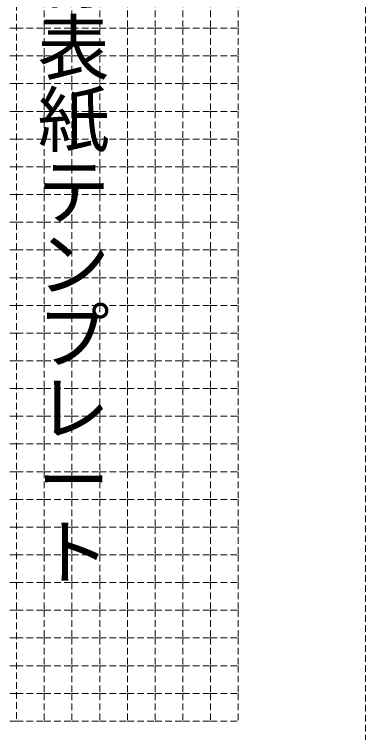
# Model space of a CAD drawing. Units: millimetres on the paper. Extents: x -148 to 387, y -210 to 210.
# Drawn here: x 71.7 to 135.1, y -131.9 to -2.3 of the extents above; entities that cross this region are included whole.
import ezdxf
from ezdxf.enums import TextEntityAlignment as Align

# ---------------------------------------------------------------- set-up
doc = ezdxf.new("R2010")
doc.units = ezdxf.units.MM
doc.linetypes.add('DASHED1', pattern=[1.8, 1.2, -0.6])
doc.layers.add('0-0', color=3, linetype='DASHED1', lineweight=9)
doc.styles.add('@ＭＳ ゴシック', font='')
doc.styles.get('@ＭＳ ゴシック').set_extended_font_data('@MS Gothic')

msp = doc.modelspace()

# ---------------------------------------------------------------- linework, layer by layer
at = {"layer": '0-0'}
for p, q in [((72.101, 75.185), (72.101, -129.815)), ((77.101, 0.185), (77.101, -4.815)), ((82.101, 0.185), (82.101, -4.815)), ((77.101, -4.815), (77.101, -9.815)), ((82.101, -4.815), (82.101, -9.815)), ((77.101, -9.815), (77.101, -14.815)), ((82.101, -9.815), (82.101, -14.815)), ((77.101, -14.815), (77.101, -19.815)), ((82.101, -14.815), (82.101, -19.815)), ((77.101, -19.815), (77.101, -24.815)), ((82.101, -19.815), (82.101, -24.815)), ((77.101, -24.815), (77.101, -29.815)), ((82.101, -24.815), (82.101, -29.815)), ((77.101, -29.815), (77.101, -34.815)), ((82.101, -29.815), (82.101, -34.815)), ((77.101, -34.815), (77.101, -39.815)), ((82.101, -34.815), (82.101, -39.815)), ((77.101, -39.815), (77.101, -44.815)), ((82.101, -39.815), (82.101, -44.815)), ((77.101, -44.815), (77.101, -49.815)), ((82.101, -44.815), (82.101, -49.815)), ((77.101, -49.815), (77.101, -54.815)), ((82.101, -49.815), (82.101, -54.815)), ((77.101, -54.815), (77.101, -59.815)), ((82.101, -54.815), (82.101, -59.815)), ((77.101, -59.815), (77.101, -64.815)), ((82.101, -59.815), (82.101, -64.815)), ((77.101, -64.815), (77.101, -69.815)), ((82.101, -64.815), (82.101, -69.815)), ((77.101, -69.815), (77.101, -74.815)), ((82.101, -69.815), (82.101, -74.815)), ((77.101, -74.815), (77.101, -79.815)), ((82.101, -74.815), (82.101, -79.815)), ((77.101, -79.815), (77.101, -84.815)), ((82.101, -79.815), (82.101, -84.815)), ((77.101, -84.815), (77.101, -89.815)), ((82.101, -84.815), (82.101, -89.815)), ((77.101, -89.815), (77.101, -94.815)), ((82.101, -89.815), (82.101, -94.815)), ((77.101, -94.815), (77.101, -99.815)), ((82.101, -94.815), (82.101, -99.815)), ((77.101, -99.815), (77.101, -104.815)), ((82.101, -99.815), (82.101, -104.815)), ((77.101, -104.815), (77.101, -109.815)), ((82.101, -104.815), (82.101, -109.815)), ((77.101, -109.815), (77.101, -114.815)), ((82.101, -109.815), (82.101, -114.815)), ((77.101, -114.815), (77.101, -119.815)), ((82.101, -114.815), (82.101, -119.815)), ((77.101, -119.815), (77.101, -124.815)), ((82.101, -119.815), (82.101, -124.815)), ((77.101, -124.815), (77.101, -129.815)), ((82.101, -124.815), (82.101, -129.815)), ((82.101, -129.815), (87.101, -129.815)), ((87.101, -129.815), (92.101, -129.815)), ((92.101, -129.815), (97.101, -129.815)), ((97.101, -129.815), (102.101, -129.815)), ((102.101, -129.815), (107.101, -129.815)), ((107.101, -129.815), (112.101, -129.815))]:
    msp.add_line(p, q, dxfattribs=at)
for points in [[(135.101, -151.5), (135.101, 151.5), (9.101, 151.5)], [(82.101, 0.185), (87.101, 0.185), (87.101, -4.815)], [(87.101, 0.185), (92.101, 0.185), (92.101, -4.815)], [(92.101, 0.185), (97.101, 0.185), (97.101, -4.815)], [(97.101, 0.185), (102.101, 0.185), (102.101, -4.815)], [(102.101, 0.185), (107.101, 0.185), (107.101, -4.815)], [(107.101, 0.185), (112.101, 0.185), (112.101, -4.815)], [(72.101, -4.815), (67.101, -4.815), (62.101, -4.815)], [(72.101, -4.815), (77.101, -4.815), (82.101, -4.815)], [(82.101, -4.815), (87.101, -4.815), (87.101, -9.815)], [(87.101, -4.815), (92.101, -4.815), (92.101, -9.815)], [(92.101, -4.815), (97.101, -4.815), (97.101, -9.815)], [(97.101, -4.815), (102.101, -4.815), (102.101, -9.815)], [(102.101, -4.815), (107.101, -4.815), (107.101, -9.815)], [(107.101, -4.815), (112.101, -4.815), (112.101, -9.815)], [(72.101, -9.815), (67.101, -9.815), (62.101, -9.815)], [(72.101, -9.815), (77.101, -9.815), (82.101, -9.815)], [(82.101, -9.815), (87.101, -9.815), (87.101, -14.815)], [(87.101, -9.815), (92.101, -9.815), (92.101, -14.815)], [(92.101, -9.815), (97.101, -9.815), (97.101, -14.815)], [(97.101, -9.815), (102.101, -9.815), (102.101, -14.815)], [(102.101, -9.815), (107.101, -9.815), (107.101, -14.815)], [(107.101, -9.815), (112.101, -9.815), (112.101, -14.815)], [(72.101, -14.815), (67.101, -14.815), (62.101, -14.815)], [(72.101, -14.815), (77.101, -14.815), (82.101, -14.815)], [(82.101, -14.815), (87.101, -14.815), (87.101, -19.815)], [(87.101, -14.815), (92.101, -14.815), (92.101, -19.815)], [(92.101, -14.815), (97.101, -14.815), (97.101, -19.815)], [(97.101, -14.815), (102.101, -14.815), (102.101, -19.815)], [(102.101, -14.815), (107.101, -14.815), (107.101, -19.815)], [(107.101, -14.815), (112.101, -14.815), (112.101, -19.815)], [(72.101, -19.815), (67.101, -19.815), (62.101, -19.815)], [(72.101, -19.815), (77.101, -19.815), (82.101, -19.815)], [(82.101, -19.815), (87.101, -19.815), (87.101, -24.815)], [(87.101, -19.815), (92.101, -19.815), (92.101, -24.815)], [(92.101, -19.815), (97.101, -19.815), (97.101, -24.815)], [(97.101, -19.815), (102.101, -19.815), (102.101, -24.815)], [(102.101, -19.815), (107.101, -19.815), (107.101, -24.815)], [(107.101, -19.815), (112.101, -19.815), (112.101, -24.815)], [(72.101, -24.815), (67.101, -24.815), (62.101, -24.815)], [(72.101, -24.815), (77.101, -24.815), (82.101, -24.815)], [(82.101, -24.815), (87.101, -24.815), (87.101, -29.815)], [(87.101, -24.815), (92.101, -24.815), (92.101, -29.815)], [(92.101, -24.815), (97.101, -24.815), (97.101, -29.815)], [(97.101, -24.815), (102.101, -24.815), (102.101, -29.815)], [(102.101, -24.815), (107.101, -24.815), (107.101, -29.815)], [(107.101, -24.815), (112.101, -24.815), (112.101, -29.815)], [(72.101, -29.815), (67.101, -29.815), (62.101, -29.815)], [(72.101, -29.815), (77.101, -29.815), (82.101, -29.815)], [(82.101, -29.815), (87.101, -29.815), (87.101, -34.815)], [(87.101, -29.815), (92.101, -29.815), (92.101, -34.815)], [(92.101, -29.815), (97.101, -29.815), (97.101, -34.815)], [(97.101, -29.815), (102.101, -29.815), (102.101, -34.815)], [(102.101, -29.815), (107.101, -29.815), (107.101, -34.815)], [(107.101, -29.815), (112.101, -29.815), (112.101, -34.815)], [(72.101, -34.815), (67.101, -34.815), (62.101, -34.815)], [(72.101, -34.815), (77.101, -34.815), (82.101, -34.815)], [(82.101, -34.815), (87.101, -34.815), (87.101, -39.815)], [(87.101, -34.815), (92.101, -34.815), (92.101, -39.815)], [(92.101, -34.815), (97.101, -34.815), (97.101, -39.815)], [(97.101, -34.815), (102.101, -34.815), (102.101, -39.815)], [(102.101, -34.815), (107.101, -34.815), (107.101, -39.815)], [(107.101, -34.815), (112.101, -34.815), (112.101, -39.815)], [(72.101, -39.815), (67.101, -39.815), (62.101, -39.815)], [(72.101, -39.815), (77.101, -39.815), (82.101, -39.815)], [(82.101, -39.815), (87.101, -39.815), (87.101, -44.815)], [(87.101, -39.815), (92.101, -39.815), (92.101, -44.815)], [(92.101, -39.815), (97.101, -39.815), (97.101, -44.815)], [(97.101, -39.815), (102.101, -39.815), (102.101, -44.815)], [(102.101, -39.815), (107.101, -39.815), (107.101, -44.815)], [(107.101, -39.815), (112.101, -39.815), (112.101, -44.815)], [(72.101, -44.815), (67.101, -44.815), (62.101, -44.815)], [(72.101, -44.815), (77.101, -44.815), (82.101, -44.815)], [(82.101, -44.815), (87.101, -44.815), (87.101, -49.815)], [(87.101, -44.815), (92.101, -44.815), (92.101, -49.815)], [(92.101, -44.815), (97.101, -44.815), (97.101, -49.815)], [(97.101, -44.815), (102.101, -44.815), (102.101, -49.815)], [(102.101, -44.815), (107.101, -44.815), (107.101, -49.815)], [(107.101, -44.815), (112.101, -44.815), (112.101, -49.815)], [(72.101, -49.815), (67.101, -49.815), (62.101, -49.815)], [(72.101, -49.815), (77.101, -49.815), (82.101, -49.815)], [(82.101, -49.815), (87.101, -49.815), (87.101, -54.815)], [(87.101, -49.815), (92.101, -49.815), (92.101, -54.815)], [(92.101, -49.815), (97.101, -49.815), (97.101, -54.815)], [(97.101, -49.815), (102.101, -49.815), (102.101, -54.815)], [(102.101, -49.815), (107.101, -49.815), (107.101, -54.815)], [(107.101, -49.815), (112.101, -49.815), (112.101, -54.815)], [(72.101, -54.815), (67.101, -54.815), (62.101, -54.815)], [(72.101, -54.815), (77.101, -54.815), (82.101, -54.815)], [(82.101, -54.815), (87.101, -54.815), (87.101, -59.815)], [(87.101, -54.815), (92.101, -54.815), (92.101, -59.815)], [(92.101, -54.815), (97.101, -54.815), (97.101, -59.815)], [(97.101, -54.815), (102.101, -54.815), (102.101, -59.815)], [(102.101, -54.815), (107.101, -54.815), (107.101, -59.815)], [(107.101, -54.815), (112.101, -54.815), (112.101, -59.815)], [(72.101, -59.815), (67.101, -59.815), (62.101, -59.815)], [(72.101, -59.815), (77.101, -59.815), (82.101, -59.815)], [(82.101, -59.815), (87.101, -59.815), (87.101, -64.815)], [(87.101, -59.815), (92.101, -59.815), (92.101, -64.815)], [(92.101, -59.815), (97.101, -59.815), (97.101, -64.815)], [(97.101, -59.815), (102.101, -59.815), (102.101, -64.815)], [(102.101, -59.815), (107.101, -59.815), (107.101, -64.815)], [(107.101, -59.815), (112.101, -59.815), (112.101, -64.815)], [(72.101, -64.815), (67.101, -64.815), (62.101, -64.815)], [(72.101, -64.815), (77.101, -64.815), (82.101, -64.815)], [(82.101, -64.815), (87.101, -64.815), (87.101, -69.815)], [(87.101, -64.815), (92.101, -64.815), (92.101, -69.815)], [(92.101, -64.815), (97.101, -64.815), (97.101, -69.815)], [(97.101, -64.815), (102.101, -64.815), (102.101, -69.815)], [(102.101, -64.815), (107.101, -64.815), (107.101, -69.815)], [(107.101, -64.815), (112.101, -64.815), (112.101, -69.815)], [(72.101, -69.815), (67.101, -69.815), (62.101, -69.815)], [(72.101, -69.815), (77.101, -69.815), (82.101, -69.815)], [(82.101, -69.815), (87.101, -69.815), (87.101, -74.815)], [(87.101, -69.815), (92.101, -69.815), (92.101, -74.815)], [(92.101, -69.815), (97.101, -69.815), (97.101, -74.815)], [(97.101, -69.815), (102.101, -69.815), (102.101, -74.815)], [(102.101, -69.815), (107.101, -69.815), (107.101, -74.815)], [(107.101, -69.815), (112.101, -69.815), (112.101, -74.815)], [(72.101, -74.815), (67.101, -74.815), (62.101, -74.815)], [(72.101, -74.815), (77.101, -74.815), (82.101, -74.815)], [(82.101, -74.815), (87.101, -74.815), (87.101, -79.815)], [(87.101, -74.815), (92.101, -74.815), (92.101, -79.815)], [(92.101, -74.815), (97.101, -74.815), (97.101, -79.815)], [(97.101, -74.815), (102.101, -74.815), (102.101, -79.815)], [(102.101, -74.815), (107.101, -74.815), (107.101, -79.815)], [(107.101, -74.815), (112.101, -74.815), (112.101, -79.815)], [(72.101, -79.815), (67.101, -79.815), (62.101, -79.815)], [(72.101, -79.815), (77.101, -79.815), (82.101, -79.815)], [(82.101, -79.815), (87.101, -79.815), (87.101, -84.815)], [(87.101, -79.815), (92.101, -79.815), (92.101, -84.815)], [(92.101, -79.815), (97.101, -79.815), (97.101, -84.815)], [(97.101, -79.815), (102.101, -79.815), (102.101, -84.815)], [(102.101, -79.815), (107.101, -79.815), (107.101, -84.815)], [(107.101, -79.815), (112.101, -79.815), (112.101, -84.815)], [(72.101, -84.815), (67.101, -84.815), (62.101, -84.815)], [(72.101, -84.815), (77.101, -84.815), (82.101, -84.815)], [(82.101, -84.815), (87.101, -84.815), (87.101, -89.815)], [(87.101, -84.815), (92.101, -84.815), (92.101, -89.815)], [(92.101, -84.815), (97.101, -84.815), (97.101, -89.815)], [(97.101, -84.815), (102.101, -84.815), (102.101, -89.815)], [(102.101, -84.815), (107.101, -84.815), (107.101, -89.815)], [(107.101, -84.815), (112.101, -84.815), (112.101, -89.815)], [(72.101, -89.815), (67.101, -89.815), (62.101, -89.815)], [(72.101, -89.815), (77.101, -89.815), (82.101, -89.815)], [(82.101, -89.815), (87.101, -89.815), (87.101, -94.815)], [(87.101, -89.815), (92.101, -89.815), (92.101, -94.815)], [(92.101, -89.815), (97.101, -89.815), (97.101, -94.815)], [(97.101, -89.815), (102.101, -89.815), (102.101, -94.815)], [(102.101, -89.815), (107.101, -89.815), (107.101, -94.815)], [(107.101, -89.815), (112.101, -89.815), (112.101, -94.815)], [(72.101, -94.815), (67.101, -94.815), (62.101, -94.815)], [(72.101, -94.815), (77.101, -94.815), (82.101, -94.815)], [(82.101, -94.815), (87.101, -94.815), (87.101, -99.815)], [(87.101, -94.815), (92.101, -94.815), (92.101, -99.815)], [(92.101, -94.815), (97.101, -94.815), (97.101, -99.815)], [(97.101, -94.815), (102.101, -94.815), (102.101, -99.815)], [(102.101, -94.815), (107.101, -94.815), (107.101, -99.815)], [(107.101, -94.815), (112.101, -94.815), (112.101, -99.815)], [(72.101, -99.815), (67.101, -99.815), (62.101, -99.815)], [(72.101, -99.815), (77.101, -99.815), (82.101, -99.815)], [(82.101, -99.815), (87.101, -99.815), (87.101, -104.815)], [(87.101, -99.815), (92.101, -99.815), (92.101, -104.815)], [(92.101, -99.815), (97.101, -99.815), (97.101, -104.815)], [(97.101, -99.815), (102.101, -99.815), (102.101, -104.815)], [(102.101, -99.815), (107.101, -99.815), (107.101, -104.815)], [(107.101, -99.815), (112.101, -99.815), (112.101, -104.815)], [(72.101, -104.815), (67.101, -104.815), (62.101, -104.815)], [(72.101, -104.815), (77.101, -104.815), (82.101, -104.815)], [(82.101, -104.815), (87.101, -104.815), (87.101, -109.815)], [(87.101, -104.815), (92.101, -104.815), (92.101, -109.815)], [(92.101, -104.815), (97.101, -104.815), (97.101, -109.815)], [(97.101, -104.815), (102.101, -104.815), (102.101, -109.815)], [(102.101, -104.815), (107.101, -104.815), (107.101, -109.815)], [(107.101, -104.815), (112.101, -104.815), (112.101, -109.815)], [(72.101, -109.815), (67.101, -109.815), (62.101, -109.815)], [(72.101, -109.815), (77.101, -109.815), (82.101, -109.815)], [(82.101, -109.815), (87.101, -109.815), (87.101, -114.815)], [(87.101, -109.815), (92.101, -109.815), (92.101, -114.815)], [(92.101, -109.815), (97.101, -109.815), (97.101, -114.815)], [(97.101, -109.815), (102.101, -109.815), (102.101, -114.815)], [(102.101, -109.815), (107.101, -109.815), (107.101, -114.815)], [(107.101, -109.815), (112.101, -109.815), (112.101, -114.815)], [(72.101, -114.815), (67.101, -114.815), (62.101, -114.815)], [(72.101, -114.815), (77.101, -114.815), (82.101, -114.815)], [(82.101, -114.815), (87.101, -114.815), (87.101, -119.815)], [(87.101, -114.815), (92.101, -114.815), (92.101, -119.815)], [(92.101, -114.815), (97.101, -114.815), (97.101, -119.815)], [(97.101, -114.815), (102.101, -114.815), (102.101, -119.815)], [(102.101, -114.815), (107.101, -114.815), (107.101, -119.815)], [(107.101, -114.815), (112.101, -114.815), (112.101, -119.815)], [(72.101, -119.815), (67.101, -119.815), (62.101, -119.815)], [(72.101, -119.815), (77.101, -119.815), (82.101, -119.815)], [(82.101, -119.815), (87.101, -119.815), (87.101, -124.815)], [(87.101, -119.815), (92.101, -119.815), (92.101, -124.815)], [(92.101, -119.815), (97.101, -119.815), (97.101, -124.815)], [(97.101, -119.815), (102.101, -119.815), (102.101, -124.815)], [(102.101, -119.815), (107.101, -119.815), (107.101, -124.815)], [(107.101, -119.815), (112.101, -119.815), (112.101, -124.815)], [(72.101, -124.815), (67.101, -124.815), (62.101, -124.815)], [(72.101, -124.815), (77.101, -124.815), (82.101, -124.815)], [(82.101, -124.815), (87.101, -124.815), (87.101, -129.815)], [(87.101, -124.815), (92.101, -124.815), (92.101, -129.815)], [(92.101, -124.815), (97.101, -124.815), (97.101, -129.815)], [(97.101, -124.815), (102.101, -124.815), (102.101, -129.815)], [(102.101, -124.815), (107.101, -124.815), (107.101, -129.815)], [(107.101, -124.815), (112.101, -124.815), (112.101, -129.815)], [(72.101, -129.815), (67.101, -129.815), (62.101, -129.815)], [(72.101, -129.815), (77.101, -129.815), (82.101, -129.815)]]:
    msp.add_lwpolyline(points, dxfattribs=at)

# ---------------------------------------------------------------- texts
at = {"layer": '0-0', "color": 7, "style": '@ＭＳ ゴシック'}
msp.add_text('（無料）背表紙テンプレート', height=9.531, rotation=270, dxfattribs=at).set_placement((74.601, 63.347), align=Align.BOTTOM_LEFT)

doc.saveas('drawing.dxf')
